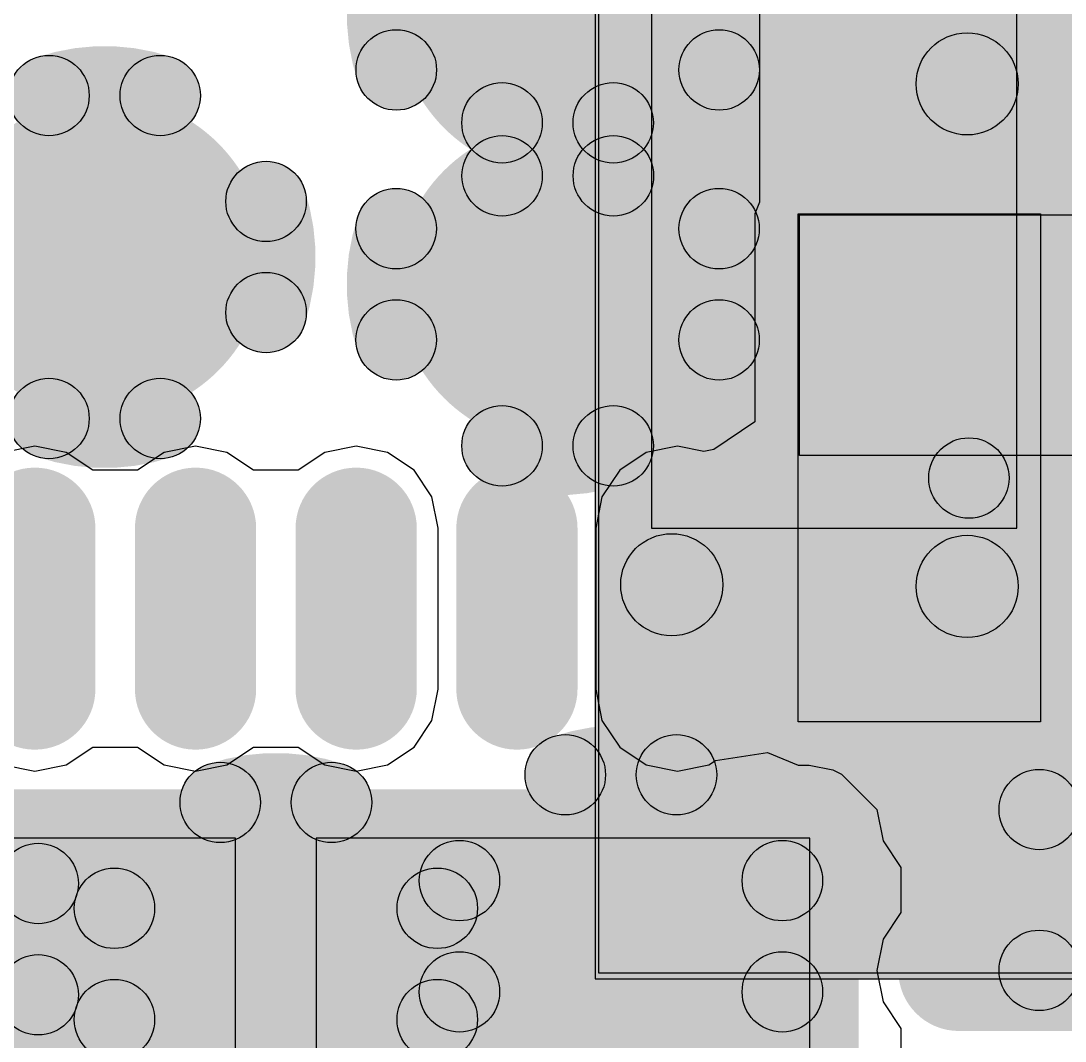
# Model space of a CAD drawing. Header units: millimetres. Extents: x -1.43 to 1.09, y -0.91 to 0.99.
# Drawn here: x -1.2463 to -1.144, y -0.0015 to 0.0984 of the extents above; entities that cross this region are included whole.
import ezdxf

# ---------------------------------------------------------------- set-up
doc = ezdxf.new("R2010")
doc.units = ezdxf.units.MM
doc.header["$MEASUREMENT"] = 0
for name, color, linetype in [('BottomLayer', 5, 'Continuous'), ('InternalPlane1', 76, 'Continuous'), ('InternalPlane2', 16, 'Continuous'), ('MultiLayer', 9, 'Continuous'), ('PadHoleLayer', 156, 'Continuous'), ('TopLayer', 1, 'Continuous'), ('TopOverlay', 2, 'Continuous'), ('TopPaste', 8, 'Continuous'), ('TopSolder', 216, 'Continuous'), ('ViaHoleLayer', 16, 'Continuous')]:
    doc.layers.add(name, color=color, linetype=linetype)

# ---------------------------------------------------------------- blocks, each defined once
blk = doc.blocks.new('P________0402__1005__29')
at = {"layer": 'TopLayer'}
for points in [[(-0.0315, 0.01181), (-0.00787, 0.01181), (-0.00787, -0.01181), (-0.0315, -0.01181)], [(0.00787, 0.01181), (0.0315, 0.01181), (0.0315, -0.01181), (0.00787, -0.01181)]]:
    blk.add_hatch(color=1, dxfattribs=at).paths.add_polyline_path(points)
at = {"layer": 'TopOverlay'}
h = blk.add_hatch(color=2, dxfattribs=at)
edge = h.paths.add_edge_path()
edge.add_arc((-0.04429, 0.02461), 0.005, 0, 360)
h = blk.add_hatch(color=2, dxfattribs=at)
edge = h.paths.add_edge_path()
edge.add_arc((-0.04429, 0.02461), 0.005, 0, 360)
for points in [[(0.04429, 0.02961), (0.04429, 0.01961), (-0.04429, 0.01961), (-0.04429, 0.02961)], [(-0.04929, 0.02461), (-0.03929, 0.02461), (-0.03929, -0.02461), (-0.04929, -0.02461)], [(0.03929, 0.02461), (0.04929, 0.02461), (0.04929, -0.02461), (0.03929, -0.02461)], [(0.04429, -0.01961), (0.04429, -0.02961), (-0.04429, -0.02961), (-0.04429, -0.01961)]]:
    blk.add_hatch(color=2, dxfattribs=at).paths.add_polyline_path(points)
h = blk.add_hatch(color=2, dxfattribs=at)
edge = h.paths.add_edge_path()
edge.add_arc((0.04429, 0.02461), 0.005, 0, 360)
h = blk.add_hatch(color=2, dxfattribs=at)
edge = h.paths.add_edge_path()
edge.add_arc((0.04429, 0.02461), 0.005, 0, 360)
h = blk.add_hatch(color=2, dxfattribs=at)
edge = h.paths.add_edge_path()
edge.add_arc((-0.04429, -0.02461), 0.005, 0, 360)
h = blk.add_hatch(color=2, dxfattribs=at)
edge = h.paths.add_edge_path()
edge.add_arc((-0.04429, -0.02461), 0.005, 0, 360)
h = blk.add_hatch(color=2, dxfattribs=at)
edge = h.paths.add_edge_path()
edge.add_arc((0.04429, -0.02461), 0.005, 0, 360)
h = blk.add_hatch(color=2, dxfattribs=at)
edge = h.paths.add_edge_path()
edge.add_arc((0.04429, -0.02461), 0.005, 0, 360)
at = {"layer": 'TopPaste'}
for points in [[(-0.0315, 0.01181), (-0.00787, 0.01181), (-0.00787, -0.01181), (-0.0315, -0.01181)], [(0.00787, 0.01181), (0.0315, 0.01181), (0.0315, -0.01181), (0.00787, -0.01181)]]:
    blk.add_hatch(color=8, dxfattribs=at).paths.add_polyline_path(points)
at = {"layer": 'TopSolder'}
for points in [[(-0.0315, 0.01181), (-0.00787, 0.01181), (-0.00787, -0.01181), (-0.0315, -0.01181)], [(0.00787, 0.01181), (0.0315, 0.01181), (0.0315, -0.01181), (0.00787, -0.01181)]]:
    blk.add_hatch(color=216, dxfattribs=at).paths.add_polyline_path(points)
at = {"layer": 'TopOverlay'}
for centre in [(-0.04429, 0.02461), (-0.04429, 0.02461), (0.04429, 0.02461), (0.04429, 0.02461), (-0.04429, -0.02461), (-0.04429, -0.02461), (0.04429, -0.02461), (0.04429, -0.02461)]:
    blk.add_circle(centre, 0.005, dxfattribs=at)
blk = doc.blocks.new('RSM0032B_33')
at = {"layer": 'BottomLayer'}
h = blk.add_hatch(color=5, dxfattribs=at)
edge = h.paths.add_edge_path()
edge.add_arc((-0.04, 0), 0.00787, 0, 360)
at = {"layer": 'InternalPlane1'}
h = blk.add_hatch(color=76, dxfattribs=at)
edge = h.paths.add_edge_path()
edge.add_arc((-0.04545, 0.01582), 0.00394, 0, 360)
h = blk.add_hatch(color=76, dxfattribs=at)
edge = h.paths.add_edge_path()
edge.add_arc((-0.03455, 0.01582), 0.00394, 0, 360)
h = blk.add_hatch(color=76, dxfattribs=at)
edge = h.paths.add_edge_path()
edge.add_arc((-0.05582, 0.00545), 0.00394, 0, 360)
h = blk.add_hatch(color=76, dxfattribs=at)
edge = h.paths.add_edge_path()
edge.add_arc((-0.05582, -0.00545), 0.00394, 0, 360)
h = blk.add_hatch(color=76, dxfattribs=at)
edge = h.paths.add_edge_path()
edge.add_arc((-0.04545, -0.01582), 0.00394, 0, 360)
h = blk.add_hatch(color=76, dxfattribs=at)
edge = h.paths.add_edge_path()
edge.add_arc((-0.03455, -0.01582), 0.00394, 0, 360)
at = {"layer": 'InternalPlane2'}
h = blk.add_hatch(color=16, dxfattribs=at)
edge = h.paths.add_edge_path()
edge.add_arc((-0.04, 0), 0.01575, 0, 360)
at = {"layer": 'MultiLayer'}
h = blk.add_hatch(color=9, dxfattribs=at)
edge = h.paths.add_edge_path()
edge.add_arc((-0.04, 0), 0.00787, 0, 360)
at = {"layer": 'PadHoleLayer'}
h = blk.add_hatch(color=156, dxfattribs=at)
edge = h.paths.add_edge_path()
edge.add_arc((-0.04, 0), 0.00591, 0, 360)
at = {"layer": 'TopLayer'}
h = blk.add_hatch(color=1, dxfattribs=at)
edge = h.paths.add_edge_path()
edge.add_arc((-0.05512, 0.06693), 0.00394, 180, 360)
edge.add_line((-0.05118, 0.06693), (-0.05118, 0.08268))
edge.add_arc((-0.05512, 0.08268), 0.00394, 0, 180)
edge.add_line((-0.05906, 0.08268), (-0.05906, 0.06693))
h = blk.add_hatch(color=1, dxfattribs=at)
edge = h.paths.add_edge_path()
edge.add_arc((-0.03937, 0.06693), 0.00394, 180, 360)
edge.add_line((-0.03543, 0.06693), (-0.03543, 0.08268))
edge.add_arc((-0.03937, 0.08268), 0.00394, 0, 180)
edge.add_line((-0.04331, 0.08268), (-0.04331, 0.06693))
h = blk.add_hatch(color=1, dxfattribs=at)
edge = h.paths.add_edge_path()
edge.add_arc((-0.06693, 0.05512), 0.00394, 270, 450)
edge.add_line((-0.06693, 0.05906), (-0.08268, 0.05906))
edge.add_arc((-0.08268, 0.05512), 0.00394, 90, 270)
edge.add_line((-0.08268, 0.05118), (-0.06693, 0.05118))
blk.add_hatch(color=1, dxfattribs=at).paths.add_polyline_path([(-0.05512, 0.05512), (0.05512, 0.05512), (0.05512, -0.05512), (-0.05512, -0.05512)])
h = blk.add_hatch(color=1, dxfattribs=at)
edge = h.paths.add_edge_path()
edge.add_arc((-0.06693, 0.03937), 0.00394, 270, 450)
edge.add_line((-0.06693, 0.04331), (-0.08268, 0.04331))
edge.add_arc((-0.08268, 0.03937), 0.00394, 90, 270)
edge.add_line((-0.08268, 0.03543), (-0.06693, 0.03543))
h = blk.add_hatch(color=1, dxfattribs=at)
edge = h.paths.add_edge_path()
edge.add_arc((-0.06693, 0.02362), 0.00394, 270, 450)
edge.add_line((-0.06693, 0.02756), (-0.08268, 0.02756))
edge.add_arc((-0.08268, 0.02362), 0.00394, 90, 270)
edge.add_line((-0.08268, 0.01969), (-0.06693, 0.01969))
h = blk.add_hatch(color=1, dxfattribs=at)
edge = h.paths.add_edge_path()
edge.add_arc((-0.06693, 0.00787), 0.00394, 270, 450)
edge.add_line((-0.06693, 0.01181), (-0.08268, 0.01181))
edge.add_arc((-0.08268, 0.00787), 0.00394, 90, 270)
edge.add_line((-0.08268, 0.00394), (-0.06693, 0.00394))
h = blk.add_hatch(color=1, dxfattribs=at)
edge = h.paths.add_edge_path()
edge.add_arc((-0.04, 0), 0.00787, 0, 360)
h = blk.add_hatch(color=1, dxfattribs=at)
edge = h.paths.add_edge_path()
edge.add_arc((-0.06693, -0.00787), 0.00394, 270, 450)
edge.add_line((-0.06693, -0.00394), (-0.08268, -0.00394))
edge.add_arc((-0.08268, -0.00787), 0.00394, 90, 270)
edge.add_line((-0.08268, -0.01181), (-0.06693, -0.01181))
h = blk.add_hatch(color=1, dxfattribs=at)
edge = h.paths.add_edge_path()
edge.add_arc((-0.06693, -0.02362), 0.00394, 270, 450)
edge.add_line((-0.06693, -0.01969), (-0.08268, -0.01969))
edge.add_arc((-0.08268, -0.02362), 0.00394, 90, 270)
edge.add_line((-0.08268, -0.02756), (-0.06693, -0.02756))
at = {"layer": 'TopOverlay'}
blk.add_hatch(color=2, dxfattribs=at).paths.add_polyline_path([(-0.08366, 0.06791), (-0.09154, 0.06791), (-0.09154, 0.0876), (-0.08366, 0.0876)])
h = blk.add_hatch(color=2, dxfattribs=at)
edge = h.paths.add_edge_path()
edge.add_arc((-0.0876, 0.06791), 0.00394, 0, 360)
at = {"layer": 'TopPaste'}
h = blk.add_hatch(color=8, dxfattribs=at)
edge = h.paths.add_edge_path()
edge.add_arc((-0.05512, 0.06693), 0.00394, 180, 360)
edge.add_line((-0.05118, 0.06693), (-0.05118, 0.08268))
edge.add_arc((-0.05512, 0.08268), 0.00394, 0, 180)
edge.add_line((-0.05906, 0.08268), (-0.05906, 0.06693))
h = blk.add_hatch(color=8, dxfattribs=at)
edge = h.paths.add_edge_path()
edge.add_arc((-0.03937, 0.06693), 0.00394, 180, 360)
edge.add_line((-0.03543, 0.06693), (-0.03543, 0.08268))
edge.add_arc((-0.03937, 0.08268), 0.00394, 0, 180)
edge.add_line((-0.04331, 0.08268), (-0.04331, 0.06693))
h = blk.add_hatch(color=8, dxfattribs=at)
edge = h.paths.add_edge_path()
edge.add_arc((-0.06693, 0.05512), 0.00394, 270, 450)
edge.add_line((-0.06693, 0.05906), (-0.08268, 0.05906))
edge.add_arc((-0.08268, 0.05512), 0.00394, 90, 270)
edge.add_line((-0.08268, 0.05118), (-0.06693, 0.05118))
h = blk.add_hatch(color=8, dxfattribs=at)
edge = h.paths.add_edge_path()
edge.add_arc((-0.06693, 0.03937), 0.00394, 270, 450)
edge.add_line((-0.06693, 0.04331), (-0.08268, 0.04331))
edge.add_arc((-0.08268, 0.03937), 0.00394, 90, 270)
edge.add_line((-0.08268, 0.03543), (-0.06693, 0.03543))
h = blk.add_hatch(color=8, dxfattribs=at)
edge = h.paths.add_edge_path()
edge.add_arc((-0.06693, 0.02362), 0.00394, 270, 450)
edge.add_line((-0.06693, 0.02756), (-0.08268, 0.02756))
edge.add_arc((-0.08268, 0.02362), 0.00394, 90, 270)
edge.add_line((-0.08268, 0.01969), (-0.06693, 0.01969))
h = blk.add_hatch(color=8, dxfattribs=at)
edge = h.paths.add_edge_path()
edge.add_arc((-0.06693, 0.00787), 0.00394, 270, 450)
edge.add_line((-0.06693, 0.01181), (-0.08268, 0.01181))
edge.add_arc((-0.08268, 0.00787), 0.00394, 90, 270)
edge.add_line((-0.08268, 0.00394), (-0.06693, 0.00394))
h = blk.add_hatch(color=8, dxfattribs=at)
edge = h.paths.add_edge_path()
edge.add_arc((-0.06693, -0.00787), 0.00394, 270, 450)
edge.add_line((-0.06693, -0.00394), (-0.08268, -0.00394))
edge.add_arc((-0.08268, -0.00787), 0.00394, 90, 270)
edge.add_line((-0.08268, -0.01181), (-0.06693, -0.01181))
h = blk.add_hatch(color=8, dxfattribs=at)
edge = h.paths.add_edge_path()
edge.add_arc((-0.06693, -0.02362), 0.00394, 270, 450)
edge.add_line((-0.06693, -0.01969), (-0.08268, -0.01969))
edge.add_arc((-0.08268, -0.02362), 0.00394, 90, 270)
edge.add_line((-0.08268, -0.02756), (-0.06693, -0.02756))
at = {"layer": 'TopSolder'}
h = blk.add_hatch(color=216, dxfattribs=at)
edge = h.paths.add_edge_path()
edge.add_arc((-0.05512, 0.06693), 0.00594, 180, 360)
edge.add_line((-0.04918, 0.06693), (-0.04918, 0.08268))
edge.add_arc((-0.05512, 0.08268), 0.00594, 0, 180)
edge.add_line((-0.06106, 0.08268), (-0.06106, 0.06693))
h = blk.add_hatch(color=216, dxfattribs=at)
edge = h.paths.add_edge_path()
edge.add_arc((-0.03937, 0.06693), 0.00594, 180, 360)
edge.add_line((-0.03343, 0.06693), (-0.03343, 0.08268))
edge.add_arc((-0.03937, 0.08268), 0.00594, 0, 180)
edge.add_line((-0.04531, 0.08268), (-0.04531, 0.06693))
h = blk.add_hatch(color=216, dxfattribs=at)
edge = h.paths.add_edge_path()
edge.add_arc((-0.06693, 0.05512), 0.00594, 270, 450)
edge.add_line((-0.06693, 0.06106), (-0.08268, 0.06106))
edge.add_arc((-0.08268, 0.05512), 0.00594, 90, 270)
edge.add_line((-0.08268, 0.04918), (-0.06693, 0.04918))
blk.add_hatch(color=216, dxfattribs=at).paths.add_polyline_path([(-0.05712, 0.05712), (0.05712, 0.05712), (0.05712, -0.05712), (-0.05712, -0.05712)])
h = blk.add_hatch(color=216, dxfattribs=at)
edge = h.paths.add_edge_path()
edge.add_arc((-0.06693, 0.03937), 0.00594, 270, 450)
edge.add_line((-0.06693, 0.04531), (-0.08268, 0.04531))
edge.add_arc((-0.08268, 0.03937), 0.00594, 90, 270)
edge.add_line((-0.08268, 0.03343), (-0.06693, 0.03343))
h = blk.add_hatch(color=216, dxfattribs=at)
edge = h.paths.add_edge_path()
edge.add_arc((-0.06693, 0.02362), 0.00594, 270, 450)
edge.add_line((-0.06693, 0.02956), (-0.08268, 0.02956))
edge.add_arc((-0.08268, 0.02362), 0.00594, 90, 270)
edge.add_line((-0.08268, 0.01769), (-0.06693, 0.01769))
h = blk.add_hatch(color=216, dxfattribs=at)
edge = h.paths.add_edge_path()
edge.add_arc((-0.06693, 0.00787), 0.00594, 270, 450)
edge.add_line((-0.06693, 0.01381), (-0.08268, 0.01381))
edge.add_arc((-0.08268, 0.00787), 0.00594, 90, 270)
edge.add_line((-0.08268, 0.00194), (-0.06693, 0.00194))
h = blk.add_hatch(color=216, dxfattribs=at)
edge = h.paths.add_edge_path()
edge.add_arc((-0.04, 0), 0.00987, 0, 360)
h = blk.add_hatch(color=216, dxfattribs=at)
edge = h.paths.add_edge_path()
edge.add_arc((-0.06693, -0.00787), 0.00594, 270, 450)
edge.add_line((-0.06693, -0.00194), (-0.08268, -0.00194))
edge.add_arc((-0.08268, -0.00787), 0.00594, 90, 270)
edge.add_line((-0.08268, -0.01381), (-0.06693, -0.01381))
h = blk.add_hatch(color=216, dxfattribs=at)
edge = h.paths.add_edge_path()
edge.add_arc((-0.06693, -0.02362), 0.00594, 270, 450)
edge.add_line((-0.06693, -0.01768), (-0.08268, -0.01768))
edge.add_arc((-0.08268, -0.02362), 0.00594, 90, 270)
edge.add_line((-0.08268, -0.02956), (-0.06693, -0.02956))
at = {"layer": 'InternalPlane1', "const_width": 0.00787}
for points in [[(-0.04545, 0.01582, -0.167343), (-0.03455, 0.01582)], [(-0.05582, -0.00545, -0.167343), (-0.05582, 0.00545)], [(-0.03455, -0.01582, -0.167343), (-0.04545, -0.01582)]]:
    blk.add_lwpolyline(points, format="xyb", dxfattribs=at)
at = {"layer": 'InternalPlane1'}
for centre in [(-0.04545, 0.01582), (-0.03455, 0.01582), (-0.05582, 0.00545), (-0.05582, -0.00545), (-0.04545, -0.01582), (-0.03455, -0.01582)]:
    blk.add_circle(centre, 0.00394, dxfattribs=at)
at = {"layer": 'TopOverlay'}
blk.add_circle((-0.0876, 0.06791), 0.00394, dxfattribs=at)
at = {"layer": 'TopPaste'}
for p, q in [((-0.05232, 0.05232), (-0.05232, 0.00394)), ((-0.00394, 0.05232), (-0.05232, 0.05232)), ((-0.05232, 0.00394), (-0.00394, 0.00394)), ((-0.05232, -0.00394), (-0.05232, -0.05232)), ((-0.00394, -0.00394), (-0.05232, -0.00394))]:
    blk.add_line(p, q, dxfattribs=at)
blk = doc.blocks.new('P________0402__1005__35')
at = {"layer": 'TopLayer'}
for points in [[(-0.0315, 0.01181), (-0.00787, 0.01181), (-0.00787, -0.01181), (-0.0315, -0.01181)], [(0.00787, 0.01181), (0.0315, 0.01181), (0.0315, -0.01181), (0.00787, -0.01181)]]:
    blk.add_hatch(color=1, dxfattribs=at).paths.add_polyline_path(points)
at = {"layer": 'TopOverlay'}
h = blk.add_hatch(color=2, dxfattribs=at)
edge = h.paths.add_edge_path()
edge.add_arc((-0.04429, 0.02461), 0.005, 0, 360)
h = blk.add_hatch(color=2, dxfattribs=at)
edge = h.paths.add_edge_path()
edge.add_arc((-0.04429, 0.02461), 0.005, 0, 360)
for points in [[(-0.04429, 0.01961), (-0.04429, 0.02961), (0.04429, 0.02961), (0.04429, 0.01961)], [(-0.04929, 0.02461), (-0.03929, 0.02461), (-0.03929, -0.02461), (-0.04929, -0.02461)], [(0.03929, 0.02461), (0.04929, 0.02461), (0.04929, -0.02461), (0.03929, -0.02461)], [(-0.04429, -0.02961), (-0.04429, -0.01961), (0.04429, -0.01961), (0.04429, -0.02961)]]:
    blk.add_hatch(color=2, dxfattribs=at).paths.add_polyline_path(points)
h = blk.add_hatch(color=2, dxfattribs=at)
edge = h.paths.add_edge_path()
edge.add_arc((0.04429, 0.02461), 0.005, 0, 360)
h = blk.add_hatch(color=2, dxfattribs=at)
edge = h.paths.add_edge_path()
edge.add_arc((0.04429, 0.02461), 0.005, 0, 360)
h = blk.add_hatch(color=2, dxfattribs=at)
edge = h.paths.add_edge_path()
edge.add_arc((-0.04429, -0.02461), 0.005, 0, 360)
h = blk.add_hatch(color=2, dxfattribs=at)
edge = h.paths.add_edge_path()
edge.add_arc((-0.04429, -0.02461), 0.005, 0, 360)
h = blk.add_hatch(color=2, dxfattribs=at)
edge = h.paths.add_edge_path()
edge.add_arc((0.04429, -0.02461), 0.005, 0, 360)
h = blk.add_hatch(color=2, dxfattribs=at)
edge = h.paths.add_edge_path()
edge.add_arc((0.04429, -0.02461), 0.005, 0, 360)
at = {"layer": 'TopPaste'}
for points in [[(-0.0315, 0.01181), (-0.00787, 0.01181), (-0.00787, -0.01181), (-0.0315, -0.01181)], [(0.00787, 0.01181), (0.0315, 0.01181), (0.0315, -0.01181), (0.00787, -0.01181)]]:
    blk.add_hatch(color=8, dxfattribs=at).paths.add_polyline_path(points)
at = {"layer": 'TopSolder'}
for points in [[(-0.0315, 0.01181), (-0.00787, 0.01181), (-0.00787, -0.01181), (-0.0315, -0.01181)], [(0.00787, 0.01181), (0.0315, 0.01181), (0.0315, -0.01181), (0.00787, -0.01181)]]:
    blk.add_hatch(color=216, dxfattribs=at).paths.add_polyline_path(points)
at = {"layer": 'TopOverlay'}
for centre in [(-0.04429, 0.02461), (-0.04429, 0.02461), (0.04429, 0.02461), (0.04429, 0.02461), (-0.04429, -0.02461), (-0.04429, -0.02461), (0.04429, -0.02461), (0.04429, -0.02461)]:
    blk.add_circle(centre, 0.005, dxfattribs=at)

msp = doc.modelspace()

# ---------------------------------------------------------------- hatches: boundary and pattern name
at = {"layer": 'BottomLayer'}
h = msp.add_hatch(color=5, dxfattribs=at)
edge = h.paths.add_edge_path()
edge.add_arc((-1.19373, 0.09906), 0.01181, 0, 360)
h = msp.add_hatch(color=5, dxfattribs=at)
edge = h.paths.add_edge_path()
edge.add_arc((-1.23813, 0.07528), 0.01181, 0, 360)
h = msp.add_hatch(color=5, dxfattribs=at)
edge = h.paths.add_edge_path()
edge.add_arc((-1.19374, 0.07261), 0.01181, 0, 360)
h = msp.add_hatch(color=5, dxfattribs=at)
edge = h.paths.add_edge_path()
edge.add_arc((-1.18754, 0.00874), 0.00984, 0, 360)
at = {"layer": 'InternalPlane1'}
msp.add_hatch(color=76, dxfattribs=at).paths.add_polyline_path([(-1.18975, 0.00516), (-1.12573, 0.00516), (-1.12573, 0.21226), (-1.18975, 0.21226)])
h = msp.add_hatch(color=76, dxfattribs=at)
edge = h.paths.add_edge_path()
edge.add_arc((-1.20955, 0.09361), 0.00394, 0, 360)
h = msp.add_hatch(color=76, dxfattribs=at)
edge = h.paths.add_edge_path()
edge.add_arc((-1.17791, 0.09361), 0.00394, 0, 360)
h = msp.add_hatch(color=76, dxfattribs=at)
edge = h.paths.add_edge_path()
edge.add_arc((-1.24358, 0.0911), 0.00394, 0, 360)
h = msp.add_hatch(color=76, dxfattribs=at)
edge = h.paths.add_edge_path()
edge.add_arc((-1.23268, 0.0911), 0.00394, 0, 360)
h = msp.add_hatch(color=76, dxfattribs=at)
edge = h.paths.add_edge_path()
edge.add_arc((-1.19919, 0.08843), 0.00394, 0, 360)
h = msp.add_hatch(color=76, dxfattribs=at)
edge = h.paths.add_edge_path()
edge.add_arc((-1.18829, 0.08843), 0.00394, 0, 360)
h = msp.add_hatch(color=76, dxfattribs=at)
edge = h.paths.add_edge_path()
edge.add_arc((-1.19918, 0.08324), 0.00394, 0, 360)
h = msp.add_hatch(color=76, dxfattribs=at)
edge = h.paths.add_edge_path()
edge.add_arc((-1.18828, 0.08324), 0.00394, 0, 360)
h = msp.add_hatch(color=76, dxfattribs=at)
edge = h.paths.add_edge_path()
edge.add_arc((-1.22231, 0.08073), 0.00394, 0, 360)
h = msp.add_hatch(color=76, dxfattribs=at)
edge = h.paths.add_edge_path()
edge.add_arc((-1.20956, 0.07806), 0.00394, 0, 360)
h = msp.add_hatch(color=76, dxfattribs=at)
edge = h.paths.add_edge_path()
edge.add_arc((-1.17792, 0.07806), 0.00394, 0, 360)
h = msp.add_hatch(color=76, dxfattribs=at)
edge = h.paths.add_edge_path()
edge.add_arc((-1.22231, 0.06984), 0.00394, 0, 360)
h = msp.add_hatch(color=76, dxfattribs=at)
edge = h.paths.add_edge_path()
edge.add_arc((-1.20956, 0.06716), 0.00394, 0, 360)
h = msp.add_hatch(color=76, dxfattribs=at)
edge = h.paths.add_edge_path()
edge.add_arc((-1.17792, 0.06716), 0.00394, 0, 360)
h = msp.add_hatch(color=76, dxfattribs=at)
edge = h.paths.add_edge_path()
edge.add_arc((-1.24358, 0.05946), 0.00394, 0, 360)
h = msp.add_hatch(color=76, dxfattribs=at)
edge = h.paths.add_edge_path()
edge.add_arc((-1.23268, 0.05946), 0.00394, 0, 360)
h = msp.add_hatch(color=76, dxfattribs=at)
edge = h.paths.add_edge_path()
edge.add_arc((-1.19919, 0.05679), 0.00394, 0, 360)
h = msp.add_hatch(color=76, dxfattribs=at)
edge = h.paths.add_edge_path()
edge.add_arc((-1.18829, 0.05679), 0.00394, 0, 360)
h = msp.add_hatch(color=76, dxfattribs=at)
edge = h.paths.add_edge_path()
edge.add_arc((-1.19299, 0.02456), 0.00394, 0, 360)
h = msp.add_hatch(color=76, dxfattribs=at)
edge = h.paths.add_edge_path()
edge.add_arc((-1.18209, 0.02456), 0.00394, 0, 360)
h = msp.add_hatch(color=76, dxfattribs=at)
edge = h.paths.add_edge_path()
edge.add_arc((-1.24464, 0.01391), 0.00394, 0, 360)
h = msp.add_hatch(color=76, dxfattribs=at)
edge = h.paths.add_edge_path()
edge.add_arc((-1.20336, 0.01419), 0.00394, 0, 360)
h = msp.add_hatch(color=76, dxfattribs=at)
edge = h.paths.add_edge_path()
edge.add_arc((-1.17172, 0.01419), 0.00394, 0, 360)
h = msp.add_hatch(color=76, dxfattribs=at)
edge = h.paths.add_edge_path()
edge.add_arc((-1.20336, 0.00329), 0.00394, 0, 360)
h = msp.add_hatch(color=76, dxfattribs=at)
edge = h.paths.add_edge_path()
edge.add_arc((-1.17172, 0.00329), 0.00394, 0, 360)
h = msp.add_hatch(color=76, dxfattribs=at)
edge = h.paths.add_edge_path()
edge.add_arc((-1.24464, 0.00301), 0.00394, 0, 360)
at = {"layer": 'InternalPlane2'}
msp.add_hatch(color=16, dxfattribs=at).paths.add_polyline_path([(-1.19005, 0.00456), (-1.12603, 0.00456), (-1.12603, 0.21166), (-1.19005, 0.21166)])
h = msp.add_hatch(color=16, dxfattribs=at)
edge = h.paths.add_edge_path()
edge.add_arc((-1.19373, 0.09906), 0.01575, 0, 360)
h = msp.add_hatch(color=16, dxfattribs=at)
edge = h.paths.add_edge_path()
edge.add_arc((-1.23813, 0.07528), 0.01575, 0, 360)
h = msp.add_hatch(color=16, dxfattribs=at)
edge = h.paths.add_edge_path()
edge.add_arc((-1.19374, 0.07261), 0.01575, 0, 360)
h = msp.add_hatch(color=16, dxfattribs=at)
edge = h.paths.add_edge_path()
edge.add_arc((-1.26046, 0.00846), 0.01575, 0, 360)
h = msp.add_hatch(color=16, dxfattribs=at)
edge = h.paths.add_edge_path()
edge.add_arc((-1.18754, 0.00874), 0.01575, 0, 360)
at = {"layer": 'TopLayer'}
h = msp.add_hatch(color=1, dxfattribs=at)
edge = h.paths.add_edge_path()
edge.add_arc((-1.19373, 0.09906), 0.01181, 0, 360)
h = msp.add_hatch(color=1, dxfattribs=at)
edge = h.paths.add_edge_path()
edge.add_arc((-1.23813, 0.07528), 0.01181, 0, 360)
h = msp.add_hatch(color=1, dxfattribs=at)
edge = h.paths.add_edge_path()
edge.add_arc((-1.19374, 0.07261), 0.01181, 0, 360)
h = msp.add_hatch(color=1, dxfattribs=at)
edge = h.paths.add_edge_path()
edge.add_arc((-1.14655, 0.02115), 0.00394, 0, 360)
for points in [[(-1.14655, 0.01721), (-1.14655, 0.02509), (-1.13868, 0.02509), (-1.13868, 0.01721)], [(-1.14655, 0.00146), (-1.14655, 0.00934), (-1.13868, 0.00934), (-1.13868, 0.00146)]]:
    msp.add_hatch(color=1, dxfattribs=at).paths.add_polyline_path(points)
h = msp.add_hatch(color=1, dxfattribs=at)
edge = h.paths.add_edge_path()
edge.add_arc((-1.18754, 0.00874), 0.00984, 0, 360)
h = msp.add_hatch(color=1, dxfattribs=at)
edge = h.paths.add_edge_path()
edge.add_arc((-1.14655, 0.0054), 0.00394, 0, 360)
at = {"layer": 'ViaHoleLayer'}
h = msp.add_hatch(color=16, dxfattribs=at)
edge = h.paths.add_edge_path()
edge.add_arc((-1.19373, 0.09906), 0.00591, 0, 360)
h = msp.add_hatch(color=16, dxfattribs=at)
edge = h.paths.add_edge_path()
edge.add_arc((-1.23813, 0.07528), 0.00591, 0, 360)
h = msp.add_hatch(color=16, dxfattribs=at)
edge = h.paths.add_edge_path()
edge.add_arc((-1.19374, 0.07261), 0.00591, 0, 360)
h = msp.add_hatch(color=16, dxfattribs=at)
edge = h.paths.add_edge_path()
edge.add_arc((-1.18754, 0.00874), 0.00591, 0, 360)

# ---------------------------------------------------------------- linework, layer by layer
at = {"layer": 'BottomLayer'}
for p, q in [((-1.18454, 0.18278), (-1.18454, 0.04871)), ((-1.14875, 0.04871), (-1.14875, 0.16782)), ((-1.18454, 0.04871), (-1.14875, 0.04871))]:
    msp.add_line(p, q, dxfattribs=at)
at = {"layer": 'InternalPlane1'}
for p, q in [((-1.18975, 0.21226), (-1.18975, 0.00516)), ((-1.18975, 0.00516), (-1.12573, 0.00516))]:
    msp.add_line(p, q, dxfattribs=at)
at = {"layer": 'InternalPlane1', "const_width": 0.00787}
for points in [[(-1.20955, 0.09361, -0.167343), (-1.20955, 0.10451)], [(-1.17791, 0.10451, -0.167343), (-1.17791, 0.09361)], [(-1.24358, 0.0911, -0.167343), (-1.23268, 0.0911)], [(-1.19919, 0.08843, -0.167343), (-1.18829, 0.08843)], [(-1.18828, 0.08324, -0.167343), (-1.19918, 0.08324)], [(-1.22231, 0.08073, -0.167343), (-1.22231, 0.06984)], [(-1.20956, 0.06716, -0.167343), (-1.20956, 0.07806)], [(-1.17792, 0.07806, -0.167343), (-1.17792, 0.06716)], [(-1.23268, 0.05946, -0.167343), (-1.24358, 0.05946)], [(-1.18829, 0.05679, -0.167343), (-1.19919, 0.05679)], [(-1.19299, 0.02456, -0.167343), (-1.18209, 0.02456)], [(-1.24464, 0.01391, -0.167343), (-1.24464, 0.00301)], [(-1.20336, 0.00329, -0.167343), (-1.20336, 0.01419)], [(-1.17172, 0.01419, -0.167343), (-1.17172, 0.00329)]]:
    msp.add_lwpolyline(points, format="xyb", dxfattribs=at)
at = {"layer": 'InternalPlane1'}
for centre in [(-1.20955, 0.09361), (-1.17791, 0.09361), (-1.24358, 0.0911), (-1.23268, 0.0911), (-1.19919, 0.08843), (-1.18829, 0.08843), (-1.19918, 0.08324), (-1.18828, 0.08324), (-1.22231, 0.08073), (-1.20956, 0.07806), (-1.17792, 0.07806), (-1.22231, 0.06984), (-1.20956, 0.06716), (-1.17792, 0.06716), (-1.24358, 0.05946), (-1.23268, 0.05946), (-1.19919, 0.05679), (-1.18829, 0.05679), (-1.19299, 0.02456), (-1.18209, 0.02456), (-1.24464, 0.01391), (-1.20336, 0.01419), (-1.17172, 0.01419), (-1.20336, 0.00329), (-1.17172, 0.00329), (-1.24464, 0.00301)]:
    msp.add_circle(centre, 0.00394, dxfattribs=at)
at = {"layer": 'InternalPlane2'}
for p, q in [((-1.19005, 0.21166), (-1.19005, 0.00456)), ((-1.19005, 0.00456), (-1.12603, 0.00456))]:
    msp.add_line(p, q, dxfattribs=at)
at = {"layer": 'TopLayer'}
for p, q in [((-1.17396, 0.18261), (-1.17396, 0.08065)), ((-1.17396, 0.08065), (-1.17443, 0.0795)), ((-1.17443, 0.0795), (-1.17443, 0.05915)), ((-1.17017, 0.02976), (-1.17017, 0.0795)), ((-1.17017, 0.0795), (-1.14642, 0.0795)), ((-1.17005, 0.05583), (-1.17005, 0.07942)), ((-1.17005, 0.07942), (-1.11701, 0.07942)), ((-1.14642, 0.0795), (-1.14642, 0.02976)), ((-1.17443, 0.05915), (-1.17844, 0.05644)), ((-1.24497, 0.05674), (-1.24805, 0.05613)), ((-1.2419, 0.05613), (-1.24497, 0.05674)), ((-1.22923, 0.05674), (-1.2323, 0.05613)), ((-1.22615, 0.05613), (-1.22923, 0.05674)), ((-1.21348, 0.05674), (-1.21655, 0.05613)), ((-1.21041, 0.05613), (-1.21348, 0.05674)), ((-1.18198, 0.05674), (-1.18505, 0.05613)), ((-1.17943, 0.05623), (-1.18198, 0.05674)), ((-1.17844, 0.05644), (-1.17943, 0.05623)), ((-1.2393, 0.05439), (-1.2419, 0.05613)), ((-1.2323, 0.05613), (-1.2349, 0.05439)), ((-1.22355, 0.05439), (-1.22615, 0.05613)), ((-1.21655, 0.05613), (-1.21915, 0.05439)), ((-1.2078, 0.05439), (-1.21041, 0.05613)), ((-1.18505, 0.05613), (-1.18766, 0.05439)), ((-1.11701, 0.05583), (-1.17005, 0.05583)), ((-1.2349, 0.05439), (-1.2393, 0.05439)), ((-1.21915, 0.05439), (-1.22355, 0.05439)), ((-1.20606, 0.05178), (-1.2078, 0.05439)), ((-1.18766, 0.05439), (-1.1894, 0.05178)), ((-1.20545, 0.04871), (-1.20606, 0.05178)), ((-1.1894, 0.05178), (-1.19001, 0.04871)), ((-1.20545, 0.03296), (-1.20545, 0.04871)), ((-1.19001, 0.04871), (-1.19001, 0.03296)), ((-1.20606, 0.02989), (-1.20545, 0.03296)), ((-1.19001, 0.03296), (-1.1894, 0.02989)), ((-1.2078, 0.02728), (-1.20606, 0.02989)), ((-1.1894, 0.02989), (-1.18766, 0.02728)), ((-1.14642, 0.02976), (-1.17017, 0.02976)), ((-1.2419, 0.02554), (-1.2393, 0.02728)), ((-1.2393, 0.02728), (-1.2349, 0.02728)), ((-1.2349, 0.02728), (-1.2323, 0.02554)), ((-1.22615, 0.02554), (-1.22355, 0.02728)), ((-1.22355, 0.02728), (-1.21915, 0.02728)), ((-1.21915, 0.02728), (-1.21655, 0.02554)), ((-1.21041, 0.02554), (-1.2078, 0.02728)), ((-1.18766, 0.02728), (-1.18505, 0.02554)), ((-1.17828, 0.02597), (-1.17319, 0.02675)), ((-1.17319, 0.02675), (-1.17017, 0.0255)), ((-1.17891, 0.02554), (-1.17828, 0.02597)), ((-1.24805, 0.02554), (-1.24497, 0.02493)), ((-1.24497, 0.02493), (-1.2419, 0.02554)), ((-1.2323, 0.02554), (-1.22923, 0.02493)), ((-1.22923, 0.02493), (-1.22615, 0.02554)), ((-1.21655, 0.02554), (-1.21348, 0.02493)), ((-1.21348, 0.02493), (-1.21041, 0.02554)), ((-1.18505, 0.02554), (-1.18198, 0.02493)), ((-1.18198, 0.02493), (-1.17891, 0.02554)), ((-1.17017, 0.0255), (-1.16908, 0.0255)), ((-1.16908, 0.0255), (-1.16678, 0.02504)), ((-1.16678, 0.02504), (-1.16592, 0.02462)), ((-1.16592, 0.02462), (-1.16245, 0.02115)), ((-1.16245, 0.02115), (-1.16184, 0.01808)), ((-1.16184, 0.01808), (-1.1601, 0.01547)), ((-1.1601, 0.01547), (-1.1601, 0.01108)), ((-1.1601, 0.01108), (-1.16184, 0.00847)), ((-1.16184, 0.00847), (-1.16245, 0.0054)), ((-1.16245, 0.0054), (-1.16184, 0.00233)), ((-1.16184, 0.00233), (-1.1601, -0.00028)), ((-1.1601, -0.00028), (-1.1601, -0.00467))]:
    msp.add_line(p, q, dxfattribs=at)
for centre in [(-1.14655, 0.02115), (-1.14655, 0.0054)]:
    msp.add_circle(centre, 0.00394, dxfattribs=at)

# ---------------------------------------------------------------- block references
for name, p, rotation in [('P________0402__1005__35', (-1.15795, 0.08747), 90), ('P________0402__1005__29', (-1.10932, 0.06763), 180), ('RSM0032B_33', (-1.22135, -0.03397), 270)]:
    msp.add_blockref(name, p, dxfattribs=dict(rotation=rotation))

doc.saveas('drawing.dxf')
